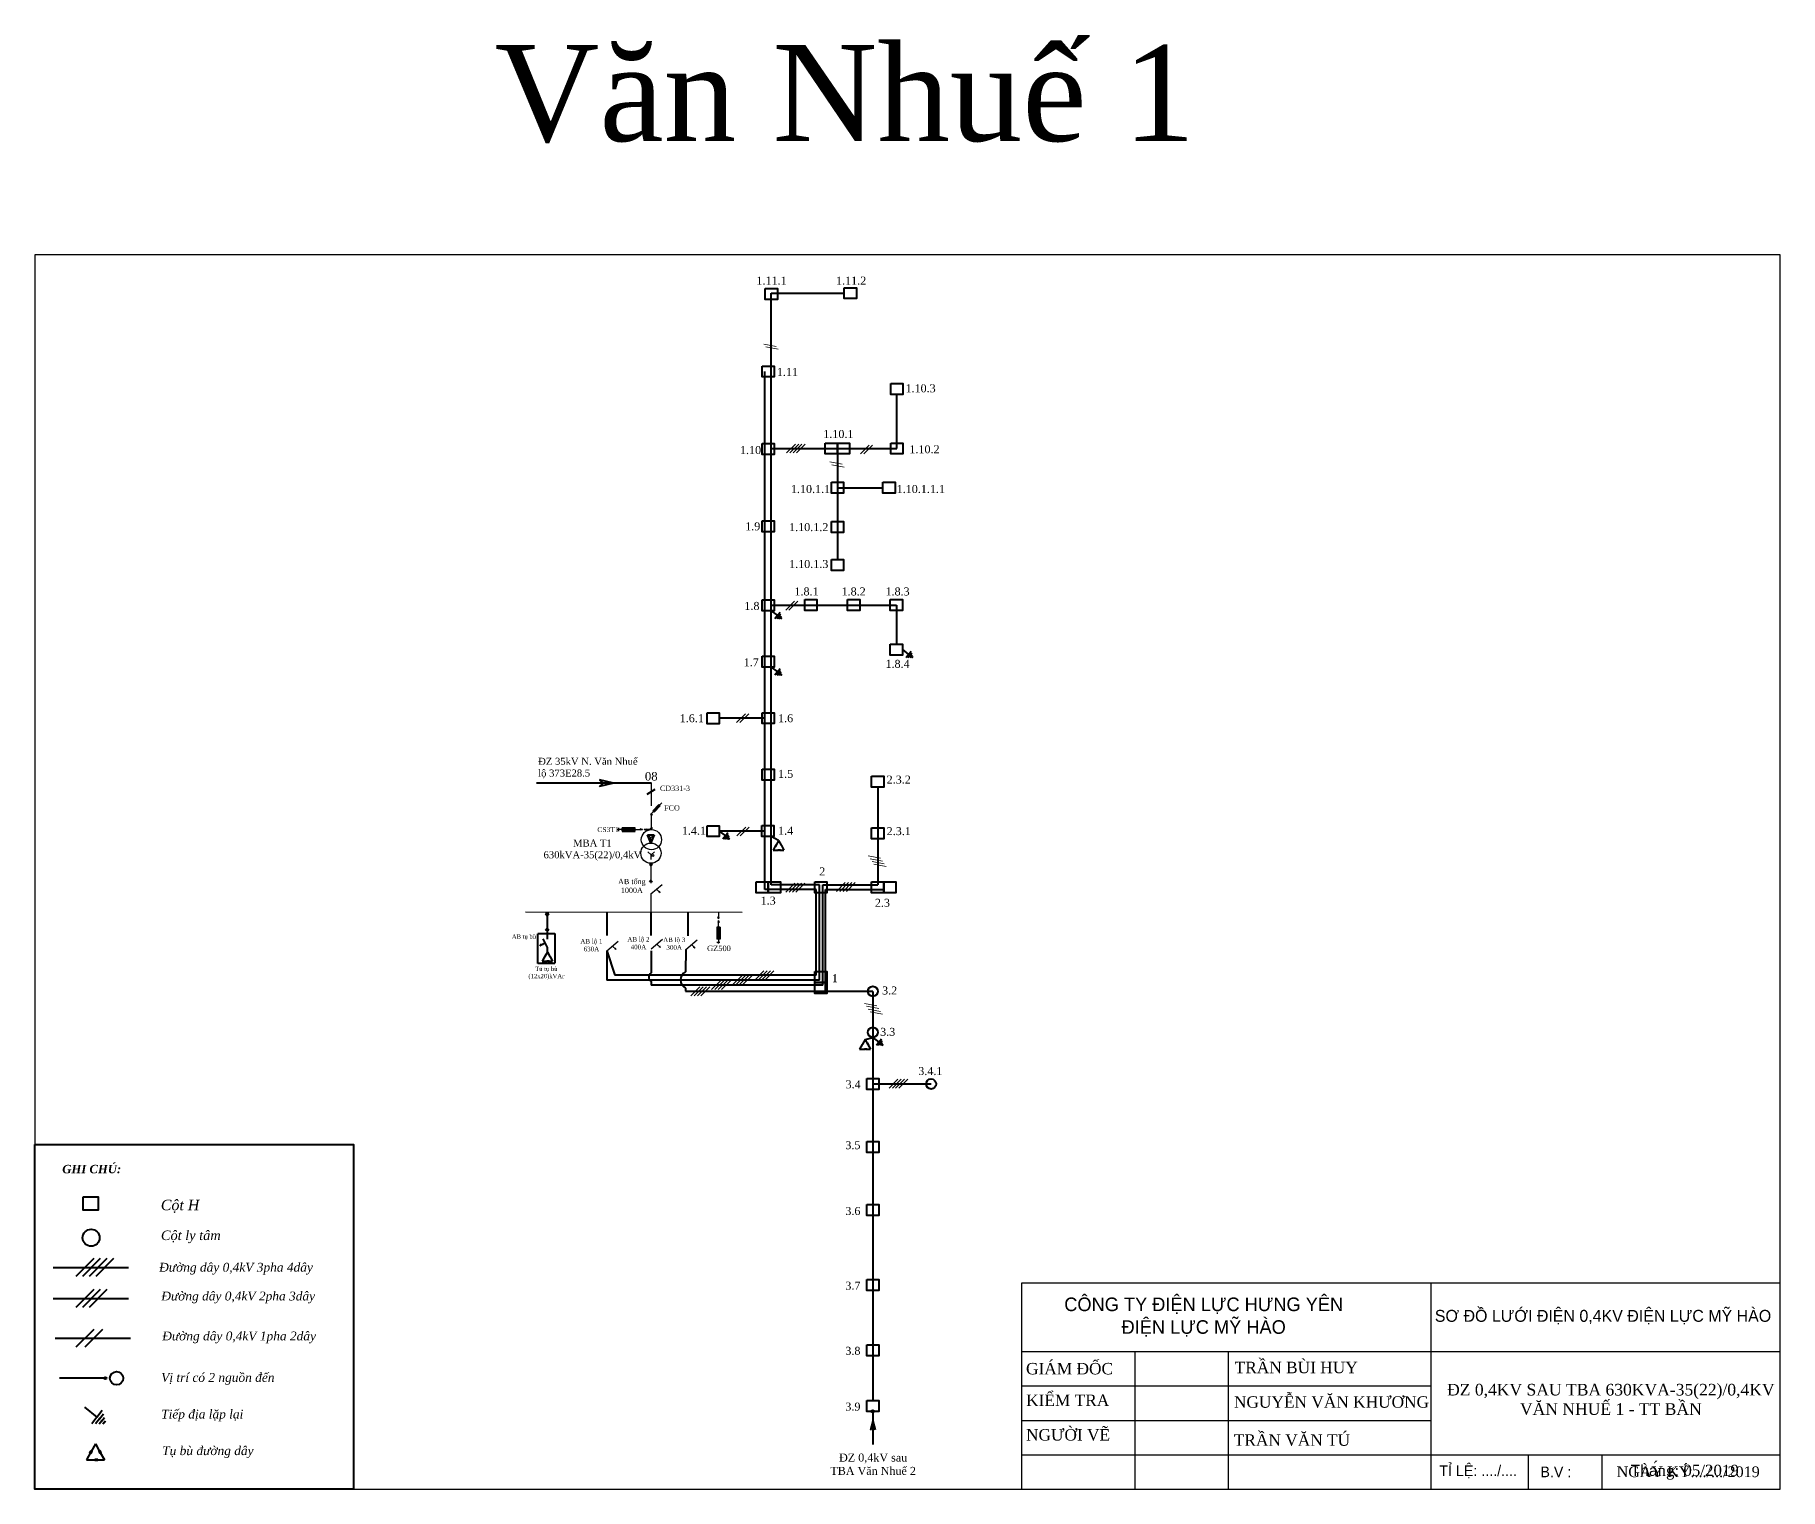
# Model space of a CAD drawing. Extents: x -2498 to 13808, y -1476 to 9052.
# Drawn here: x 4794 to 5340, y 3503 to 3957 of the extents above; entities that cross this region are included whole.
import ezdxf

# ---------------------------------------------------------------- set-up
doc = ezdxf.new("R2010")
doc.units = 0
doc.header["$LTSCALE"] = 0.08
doc.header["$MEASUREMENT"] = 0
doc.linetypes.add('DASHED2', pattern=[0.375, 0.25, -0.125])
doc.layers.get('0').update_dxf_attribs({"linetype": 'CONTINUOUS', "lineweight": 40})
doc.layers.add('Duong manh', color=8, linetype='CONTINUOUS')
doc.layers.add('khung', color=3, linetype='CONTINUOUS', lineweight=18)
doc.layers.add('NET DAM', color=6, linetype='CONTINUOUS', lineweight=25)
doc.styles.add('anh chinh', font='VNARIAL.TTF', dxfattribs={"height": 2.5})
doc.styles.add('anh thong', font='times.ttf', dxfattribs={"height": 0.5})
doc.styles.get("Standard").update_dxf_attribs({"font": 'VHTEKN.TTF', "height": 2.5})

# ---------------------------------------------------------------- blocks, each defined once
blk = doc.blocks.new('khung')
at = {"layer": 'khung', "color": 5, "lineweight": -3, "ltscale": 4}
for p, q in [((630143, 2296298.9), (632881, 2296298.9)), ((630143, 2295554.2), (630143, 2296298.9)), ((631620.1, 2296298.9), (631620.1, 2295554.2)), ((630143, 2296050.6), (631457.3, 2296050.6)), ((630143, 2296050.6), (632881, 2296050.6)), ((630552, 2296050.6), (630552, 2295554.2)), ((630888.9, 2296050.6), (630888.9, 2295554.2)), ((630143, 2295926.5), (631620.1, 2295926.5)), ((630143, 2295802.4), (631620.1, 2295802.4)), ((630143, 2295678.3), (631512, 2295678.3)), ((630143, 2295678.3), (632881, 2295678.3)), ((631972.7, 2295554.2), (631972.7, 2295678.3)), ((632238.4, 2295554.2), (632238.4, 2295678.3))]:
    blk.add_line(p, q, dxfattribs=at)
blk.add_lwpolyline([(632881, 2300009), (626580.6, 2300009), (626580.6, 2295554.2), (632881, 2295554.2), (632881, 2300009)], dxfattribs=at)
at = {"layer": 'Duong manh', "color": 0, "lineweight": -3, "ltscale": 4}
for s, insert, char_height, width, attachment_point in [('{\\f.VnAvantH|b0|i0|c0|p34;C¤NG TY §IÖN LùC H¦NG Y£N\\P®iÖn lùc mü hµo}', (630800.1, 2296174.8), 49.141, 1314.329, 5), ('{\\f.VnAvantH|b0|i0|c0|p34;s¬ ®å l\xadíi ®iÖn 0,4kv ®iÖn lùc mü hµo}', (632241.6, 2296174.8), 43.049, 1423.665, 5), ('{\\fTimes New Roman|b0|i0|c0|p18; GIÁM ĐỐC}', (630143, 2295988.6), 41.37, 409.064, 4), ('{\\fTimes New Roman|b0|i0|c0|p18; TRẦN BÙI HUY}', (630896.3, 2295992.9), 41.37, 536.856, 4), ('{\\f.VnAvantH|b0|i0|c0|p34; \\fTimes New Roman|b0|i0|c0|p18; KIỂM TRA}', (630128, 2295874.7), 41.37, 409.064, 4), ('{\\fTimes New Roman|b0|i0|c0|p18; NGUYỄN VĂN KHƯƠNG}', (630893.6, 2295868.1), 41.37, 717.247, 4), ('{\\fTimes New Roman|b0|i0|c0|p18; NGƯỜI VẼ}', (630143, 2295749.5), 41.37, 409.064, 4), ('{\\f.VnAvantH|b0|i0|c0|p34; \\fTimes New Roman|b0|i0|c0|p18;TRẦN VĂN TÚ}', (630893.4, 2295730.7), 41.37, 536.856, 4), ('{\\f.VnAvantH|b0|i0|c0|p34; tØ lÖ: ..../....}', (631636.6, 2295616.3), 38.475, 301.491, 4), ('{\\f.VnAvantH|b0|i0|c0|p34;b.v :}', (632071.5, 2295616.3), 38.475, 424.338, 5), ('{\\fTimes New Roman|b0|i0|c0|p18;NGÀY KÝ..../.../2019}', (632549.2, 2295616.3), 38.475, 820.671, 5)]:
    blk.add_mtext(s, dxfattribs=dict(at, insert=insert, char_height=char_height, width=width, attachment_point=attachment_point))

msp = doc.modelspace()

# ---------------------------------------------------------------- hatches: boundary and pattern name
at = {"linetype": 'Continuous', "ltscale": 8}
h = msp.add_hatch(color=256, dxfattribs=at)
h.paths.add_polyline_path([(4952.33, 3672.37), (4953.03, 3672.42), (4952.91, 3672.66)])
h.paths.add_polyline_path([(4952.33, 3672.37), (4952.91, 3672.66), (4952.79, 3672.9)])
msp.add_hatch(color=256, dxfattribs=at).paths.add_polyline_path([(4816.85, 3537.23, 1), (4816.16, 3537.23, 1)])
at = {"linetype": 'Continuous', "lineweight": 40, "ltscale": 8}
msp.add_hatch(color=0, dxfattribs=at).paths.add_polyline_path([(5056.68, 3526.85, 1), (5055.97, 3526.85, 1)])

# ---------------------------------------------------------------- linework, layer by layer
at = {"color": 0, "linetype": 'Continuous', "lineweight": 40, "ltscale": 8}
for p, q in [((5024.61, 3691.41), (5024.61, 3876.26)), ((5024.61, 3876.26), (5047.42, 3876.26)), ((5022.64, 3689.95), (5022.64, 3851.79)), ((5063.83, 3827.71), (5063.83, 3844.62)), ((5024.61, 3827.71), (5063.83, 3827.71)), ((5045.3, 3827.71), (5045.3, 3793.02)), ((5045.3, 3815.47), (5059.52, 3815.47)), ((5024.61, 3778.8), (5063.7, 3778.8)), ((5063.7, 3778.8), (5063.7, 3766.59)), ((5022.64, 3743.43), (5008.33, 3743.43)), ((4987.15, 3723.13), (4951.29, 3723.13)), ((4975.29, 3723.13), (4970.98, 3724.14)), ((4970.98, 3724.14), (4972.1, 3723.13)), ((4975.29, 3723.13), (4970.98, 3722.13)), ((4970.98, 3722.13), (4972.1, 3723.13)), ((4988.27, 3721.2), (4985.76, 3719.59)), ((5057.88, 3721.94), (5057.88, 3691.41)), ((4986.88, 3713.48), (4987.15, 3713.12)), ((4986.88, 3713.48), (4987.43, 3713.48)), ((4986.88, 3708.87), (4987.15, 3709.23)), ((4986.88, 3708.87), (4987.43, 3708.87)), ((4987.43, 3713.48), (4987.15, 3713.12)), ((4987.43, 3708.87), (4987.15, 3709.23)), ((4978.06, 3708.11), (4982.06, 3708.11)), ((4985.94, 3706.95), (4988.06, 3706.95)), ((4986.96, 3704.55), (4985.94, 3706.95)), ((4988.06, 3706.95), (4986.96, 3704.55)), ((5022.64, 3708.15), (5008.33, 3708.15)), ((5026.88, 3705.21), (5024.61, 3706.49)), ((5038.64, 3689.95), (5022.64, 3689.95)), ((5039.64, 3691.41), (5024.61, 3691.41)), ((5038.64, 3663.12), (5038.64, 3689.95)), ((5039.64, 3661.57), (5039.64, 3691.41)), ((5040.75, 3660.02), (5040.75, 3691.41)), ((5040.75, 3691.41), (5057.88, 3691.41)), ((5041.59, 3658.1), (5041.59, 3689.95)), ((5041.59, 3689.95), (5059.78, 3689.95)), ((4973.25, 3682.94), (4973.25, 3675.58)), ((4987, 3682.92), (4987, 3675.5)), ((4998.5, 3682.89), (4998.5, 3675.49)), ((5008.61, 3674.36), (5008.61, 3678.11)), ((4973.25, 3670.79), (4973.27, 3661.57)), ((4973.25, 3670.79), (4975.77, 3663.12)), ((4987.05, 3670.79), (4987.05, 3663.85)), ((4997.86, 3671.21), (4997.84, 3664.21)), ((5039.64, 3661.57), (4973.27, 3661.57)), ((5038.64, 3663.12), (4975.77, 3663.12)), ((4987.05, 3661.21), (4987.05, 3660.02)), ((5040.75, 3660.02), (4987.05, 3660.02)), ((4997.84, 3659.13), (4997.84, 3658.11)), ((5056.33, 3658.1), (4997.84, 3658.1)), ((5056.33, 3658.1), (5056.33, 3530.26)), ((5053.92, 3643.04), (5056.33, 3643.71)), ((5056.33, 3629.15), (5074.55, 3629.15)), ((5056.33, 3523.75), (5055.59, 3521.07)), ((5056.33, 3526.85), (5056.33, 3516.55)), ((5056.33, 3523.75), (5057.07, 3521.07)), ((5055.59, 3521.07), (5056.33, 3521.78)), ((5057.07, 3521.07), (5056.33, 3521.78))]:
    msp.add_line(p, q, dxfattribs=at)
at = {"linetype": 'Continuous', "lineweight": 15, "ltscale": 8}
for p, q in [((5026.17, 3859.63), (5022.33, 3860.36)), ((5026.76, 3858.77), (5022.91, 3859.5)), ((5032.14, 3829.1), (5029.37, 3826.33)), ((5033.18, 3829.1), (5030.41, 3826.33)), ((5034.21, 3829.1), (5031.45, 3826.33)), ((5035.25, 3829.1), (5032.48, 3826.33)), ((5055.23, 3828.81), (5052.46, 3826.05)), ((5056.27, 3828.81), (5053.5, 3826.05)), ((5046.76, 3822.78), (5042.92, 3823.51)), ((5047.35, 3821.92), (5043.5, 3822.65)), ((5031.87, 3780.01), (5029.11, 3777.24)), ((5032.91, 3780.01), (5030.14, 3777.24)), ((5016.56, 3744.84), (5013.79, 3742.07)), ((5017.6, 3744.84), (5014.83, 3742.07)), ((5016.64, 3709.4), (5013.87, 3706.64)), ((5017.68, 3709.4), (5014.91, 3706.64)), ((5058.77, 3699.66), (5054.93, 3700.39)), ((5059.36, 3698.8), (5055.51, 3699.53)), ((5059.94, 3697.94), (5056.1, 3698.67)), ((5060.52, 3697.08), (5056.68, 3697.81)), ((5031.96, 3691.88), (5029.19, 3689.11)), ((5033, 3691.88), (5030.23, 3689.11)), ((5034.03, 3691.88), (5031.27, 3689.11)), ((5035.07, 3691.88), (5032.3, 3689.11)), ((5047.72, 3692.09), (5044.95, 3689.32)), ((5048.76, 3692.09), (5045.99, 3689.32)), ((5049.8, 3692.09), (5047.03, 3689.32)), ((5050.83, 3692.09), (5048.07, 3689.32)), ((5002.28, 3659.49), (4999.51, 3656.72)), ((5003.32, 3659.49), (5000.55, 3656.72)), ((5004.36, 3659.49), (5001.59, 3656.72)), ((5005.39, 3659.49), (5002.63, 3656.72)), ((5008.72, 3661.41), (5005.95, 3658.64)), ((5009.76, 3661.41), (5006.99, 3658.64)), ((5010.79, 3661.41), (5008.03, 3658.64)), ((5011.83, 3661.41), (5009.07, 3658.64)), ((5015.4, 3662.96), (5012.63, 3660.19)), ((5016.44, 3662.96), (5013.67, 3660.19)), ((5017.48, 3662.96), (5014.71, 3660.19)), ((5018.51, 3662.96), (5015.75, 3660.19)), ((5022.32, 3664.51), (5019.55, 3661.74)), ((5023.35, 3664.51), (5020.59, 3661.74)), ((5024.39, 3664.51), (5021.62, 3661.74)), ((5025.43, 3664.51), (5022.66, 3661.74)), ((5057.6, 3653.56), (5053.76, 3654.28)), ((5058.19, 3652.7), (5054.34, 3653.43)), ((5058.77, 3651.84), (5054.93, 3652.57)), ((5059.36, 3650.98), (5055.51, 3651.71)), ((5064.18, 3630.62), (5061.41, 3627.85)), ((5065.21, 3630.62), (5062.45, 3627.85)), ((5066.25, 3630.62), (5063.48, 3627.85)), ((5067.29, 3630.62), (5064.52, 3627.85))]:
    msp.add_line(p, q, dxfattribs=at)
at = {"linetype": 'Continuous', "ltscale": 8}
for p, q in [((5024.61, 3777.02), (5026.54, 3775.52)), ((5026.54, 3775.52), (5025.74, 3774.48)), ((5026.91, 3775.24), (5026.31, 3774.46)), ((5026.54, 3775.52), (5027.35, 3776.56)), ((5027.28, 3774.95), (5026.88, 3774.43)), ((5026.91, 3775.24), (5027.51, 3776.02)), ((5027.28, 3774.95), (5027.68, 3775.47)), ((5027.65, 3774.67), (5027.45, 3774.41)), ((5027.65, 3774.67), (5027.85, 3774.93)), ((5065.6, 3764.89), (5067.54, 3763.39)), ((5067.54, 3763.39), (5066.74, 3762.35)), ((5067.91, 3763.1), (5067.3, 3762.32)), ((5067.54, 3763.39), (5068.34, 3764.43)), ((5067.91, 3763.1), (5068.51, 3763.88)), ((5068.28, 3762.82), (5068.68, 3763.33)), ((5024.61, 3759.39), (5026.54, 3757.89)), ((5026.54, 3757.89), (5025.74, 3756.85)), ((5026.91, 3757.6), (5026.31, 3756.83)), ((5026.54, 3757.89), (5027.35, 3758.93)), ((5026.91, 3757.6), (5027.51, 3758.38)), ((5027.28, 3757.32), (5027.68, 3757.83)), ((5068.28, 3762.82), (5067.88, 3762.3)), ((5068.64, 3762.53), (5068.44, 3762.27)), ((5068.64, 3762.53), (5068.84, 3762.79)), ((5027.28, 3757.32), (5026.88, 3756.8)), ((5027.65, 3757.03), (5027.45, 3756.77)), ((5027.65, 3757.03), (5027.85, 3757.29)), ((5008.33, 3708.15), (5010.27, 3706.66)), ((5010.27, 3706.66), (5009.47, 3705.62)), ((5010.64, 3706.37), (5010.03, 3705.59)), ((5010.27, 3706.66), (5011.07, 3707.69)), ((5011.01, 3706.09), (5010.61, 3705.57)), ((5010.64, 3706.37), (5011.24, 3707.15)), ((5011.01, 3706.09), (5011.41, 3706.6)), ((5011.37, 3705.8), (5011.17, 3705.54)), ((5011.37, 3705.8), (5011.57, 3706.06)), ((5025.98, 3703.62), (5025.2, 3702.23)), ((5025.74, 3703.75), (5026.21, 3703.5)), ((5025.84, 3703.94), (5026.32, 3703.69)), ((5026.88, 3705.21), (5026.09, 3703.81)), ((5026.88, 3705.21), (5027.68, 3703.81)), ((5027.92, 3703.94), (5027.45, 3703.69)), ((5028.03, 3703.75), (5027.56, 3703.5)), ((5027.78, 3703.62), (5028.57, 3702.23)), ((5025.2, 3702.23), (5026.85, 3702.23)), ((5026.85, 3702.23), (5026.88, 3702.23)), ((5026.88, 3702.5), (5026.88, 3701.96)), ((5027.13, 3702.5), (5027.13, 3701.96)), ((5027.13, 3702.23), (5028.57, 3702.23)), ((4954.57, 3682.96), (4954.57, 3674.42)), ((4953.96, 3673.18), (4952.33, 3672.37)), ((4952.33, 3672.37), (4952.79, 3672.9)), ((4952.79, 3672.9), (4953.03, 3672.42)), ((4954.63, 3671.84), (4953.29, 3674.52)), ((4954.63, 3670.32), (4954.63, 3671.84)), ((4953.79, 3668.85), (4953.06, 3667.55)), ((4953.06, 3667.55), (4954.6, 3667.55)), ((4953.56, 3668.96), (4954.01, 3668.74)), ((4953.66, 3669.14), (4954.1, 3668.91)), ((4954.63, 3670.32), (4953.89, 3669.02)), ((4954.6, 3667.55), (4954.63, 3667.55)), ((4954.63, 3670.32), (4955.37, 3669.02)), ((4954.63, 3667.8), (4954.63, 3667.3)), ((4954.87, 3667.8), (4954.87, 3667.3)), ((4954.87, 3667.55), (4956.2, 3667.55)), ((4955.6, 3669.14), (4955.16, 3668.91)), ((4955.7, 3668.96), (4955.26, 3668.74)), ((4955.47, 3668.85), (4956.2, 3667.55)), ((5056.33, 3643.71), (5058.26, 3642.22)), ((5058.26, 3642.22), (5059.07, 3643.25)), ((5053.02, 3641.45), (5052.23, 3640.06)), ((5052.23, 3640.06), (5053.88, 3640.06)), ((5052.77, 3641.57), (5053.24, 3641.33)), ((5052.88, 3641.76), (5053.35, 3641.52)), ((5053.92, 3643.03), (5053.12, 3641.64)), ((5053.88, 3640.06), (5053.91, 3640.06)), ((5053.91, 3640.33), (5053.91, 3639.79)), ((5053.92, 3643.03), (5054.71, 3641.64)), ((5054.17, 3640.33), (5054.17, 3639.79)), ((5054.17, 3640.06), (5055.6, 3640.06)), ((5054.96, 3641.76), (5054.48, 3641.52)), ((5055.06, 3641.57), (5054.59, 3641.33)), ((5054.82, 3641.45), (5055.6, 3640.06)), ((5058.26, 3642.22), (5057.46, 3641.18)), ((5058.63, 3641.93), (5058.03, 3641.15)), ((5059, 3641.65), (5058.6, 3641.13)), ((5058.63, 3641.93), (5059.24, 3642.71)), ((5059, 3641.65), (5059.4, 3642.16)), ((5059.37, 3641.36), (5059.17, 3641.1)), ((5059.37, 3641.36), (5059.57, 3641.62)), ((4812.86, 3574.58), (4807.32, 3569.04)), ((4814.93, 3574.58), (4809.4, 3569.04)), ((4817.01, 3574.58), (4811.47, 3569.04)), ((4819.08, 3574.58), (4813.55, 3569.04)), ((4800.18, 3571.86), (4823.7, 3571.86)), ((4800.18, 3562.17), (4823.7, 3562.17)), ((4812.86, 3564.89), (4807.32, 3559.35)), ((4814.93, 3564.89), (4809.4, 3559.35)), ((4817.01, 3564.89), (4811.47, 3559.35)), ((4812.86, 3552.43), (4807.32, 3546.9)), ((4815.62, 3552.43), (4810.09, 3546.9)), ((4800.87, 3549.72), (4824.39, 3549.72)), ((4816.5, 3537.23), (4802.18, 3537.23)), ((4809.95, 3528.14), (4813.9, 3525.08)), ((4813.9, 3525.08), (4812.26, 3522.96)), ((4814.65, 3524.5), (4813.42, 3522.91)), ((4813.9, 3525.08), (4815.54, 3527.2)), ((4815.4, 3523.92), (4814.59, 3522.86)), ((4814.65, 3524.5), (4815.88, 3526.09)), ((4815.4, 3523.92), (4816.22, 3524.97)), ((4816.15, 3523.34), (4815.74, 3522.81)), ((4816.15, 3523.34), (4816.56, 3523.87)), ((4811.9, 3514.04), (4810.59, 3511.72)), ((4811.49, 3514.25), (4812.28, 3513.84)), ((4811.66, 3514.56), (4812.45, 3514.15)), ((4813.4, 3516.68), (4812.08, 3514.35)), ((4813.4, 3516.68), (4814.72, 3514.35)), ((4815.13, 3514.56), (4814.34, 3514.15)), ((4815.31, 3514.25), (4814.52, 3513.84)), ((4814.9, 3514.04), (4816.21, 3511.72)), ((4810.59, 3511.72), (4813.34, 3511.72)), ((4813.34, 3511.72), (4813.39, 3511.72)), ((4813.39, 3512.17), (4813.39, 3511.27)), ((4813.81, 3512.17), (4813.81, 3511.27)), ((4813.81, 3511.72), (4816.21, 3511.72))]:
    msp.add_line(p, q, dxfattribs=at)
at = {"color": 0, "lineweight": 30}
for p, q in [((4987.15, 3716.1), (4987.15, 3723.13)), ((4987.15, 3713.62), (4990.38, 3716.95)), ((4987.15, 3708.66), (4987.15, 3713.62)), ((4986.96, 3706.07), (4985.94, 3706.95)), ((4986.96, 3706.07), (4988.06, 3706.95)), ((4988.06, 3706.95), (4986.96, 3706.07)), ((4986.96, 3704.55), (4986.96, 3706.07)), ((4987.06, 3700.78), (4986.03, 3701.67)), ((4987.46, 3697.74), (4986.59, 3697.74)), ((4986.59, 3697.74), (4987, 3697.2)), ((4987, 3698.1), (4987, 3691.92)), ((4987, 3697.2), (4987.46, 3697.74)), ((4987.06, 3700.78), (4988.16, 3701.67)), ((4988.16, 3701.67), (4987.06, 3700.78)), ((4987.06, 3699.27), (4987.06, 3700.78)), ((4986.59, 3692.31), (4987, 3692.85)), ((4987.46, 3692.31), (4986.59, 3692.31)), ((4987, 3692.85), (4987.46, 3692.31)), ((4987, 3688.56), (4990.54, 3691.51)), ((4987, 3688.56), (4987, 3682.92)), ((4947.78, 3682.98), (5015.49, 3682.86)), ((4973.25, 3670.79), (4976.79, 3673.74)), ((4987.08, 3671.42), (4990.62, 3674.37)), ((4997.86, 3671.21), (5001.4, 3674.17))]:
    msp.add_line(p, q, dxfattribs=at)
at = {"lineweight": 30}
for p, q in [((4976.72, 3708.54), (4976.72, 3708.77)), ((4976.85, 3708.39), (4976.85, 3708.92)), ((4976.97, 3708.17), (4976.97, 3709.15)), ((4978.06, 3708.66), (4976.98, 3708.66)), ((4982.06, 3709.2), (4978.06, 3709.2)), ((4978.06, 3708.11), (4978.06, 3709.2)), ((4982.06, 3708.66), (4978.06, 3708.66)), ((4978.43, 3708.11), (4978.43, 3709.2)), ((4978.79, 3708.11), (4978.79, 3709.2)), ((4979.15, 3708.11), (4979.15, 3709.2)), ((4979.52, 3708.11), (4979.52, 3709.2)), ((4979.88, 3708.11), (4979.88, 3709.2)), ((4980.24, 3708.11), (4980.24, 3709.2)), ((4980.61, 3708.11), (4980.61, 3709.2)), ((4980.97, 3708.11), (4980.97, 3709.2)), ((4982.06, 3708.11), (4981.34, 3709.2)), ((4981.34, 3708.11), (4982.06, 3709.2)), ((4981.34, 3708.11), (4981.34, 3709.2)), ((4982.06, 3708.11), (4982.06, 3709.2)), ((4982.06, 3708.66), (4984.35, 3708.66)), ((4984.35, 3708.66), (4983.65, 3708.89)), ((4984.35, 3708.66), (4983.65, 3708.42)), ((4984.87, 3708.66), (4985.57, 3708.89)), ((4987.15, 3708.66), (4984.87, 3708.66)), ((4984.87, 3708.66), (4985.57, 3708.42)), ((4988.77, 3690.03), (4989.93, 3688.93)), ((4989.93, 3688.93), (4989.46, 3689.15)), ((4989.93, 3688.93), (4989.69, 3689.39)), ((5008.1, 3680.73), (5007.88, 3681.39)), ((5008.1, 3682.87), (5008.1, 3680.73)), ((5008.1, 3680.73), (5008.32, 3681.39)), ((5007.59, 3678.11), (5007.59, 3674.36)), ((5008.61, 3678.11), (5007.59, 3677.42)), ((5008.61, 3677.42), (5007.59, 3678.11)), ((5008.61, 3678.11), (5007.59, 3678.11)), ((5008.61, 3677.42), (5007.59, 3677.42)), ((5008.61, 3677.08), (5007.59, 3677.08)), ((5008.61, 3676.74), (5007.59, 3676.74)), ((5008.61, 3676.4), (5007.59, 3676.4)), ((5008.61, 3676.06), (5007.59, 3676.06)), ((5008.1, 3680.25), (5007.88, 3679.59)), ((5008.1, 3678.11), (5008.1, 3680.25)), ((5008.1, 3680.25), (5008.32, 3679.59)), ((5008.1, 3678.11), (5008.1, 3674.36)), ((4975.02, 3672.26), (4976.18, 3671.16)), ((4976.18, 3671.16), (4975.71, 3671.38)), ((4976.18, 3671.16), (4975.94, 3671.62)), ((4988.85, 3672.89), (4990.01, 3671.79)), ((4990.01, 3671.79), (4989.53, 3672.01)), ((4990.01, 3671.79), (4989.76, 3672.25)), ((4999.63, 3672.69), (5000.79, 3671.59)), ((5000.79, 3671.59), (5000.32, 3671.81)), ((5000.79, 3671.59), (5000.55, 3672.05)), ((5008.61, 3675.72), (5007.59, 3675.72)), ((5008.61, 3675.38), (5007.59, 3675.38)), ((5008.61, 3675.04), (5007.59, 3675.04)), ((5008.61, 3674.7), (5007.59, 3674.7)), ((5008.61, 3674.36), (5007.59, 3674.36)), ((5008.56, 3673.34), (5007.64, 3673.34)), ((5008.35, 3673.22), (5007.85, 3673.22)), ((5008.21, 3673.1), (5008, 3673.1)), ((5008.1, 3674.36), (5008.1, 3673.35))]:
    msp.add_line(p, q, dxfattribs=at)
at = {"color": 0}
for p, q in [((4955.08, 3682.37), (4954.06, 3682.37)), ((4954.06, 3682.37), (4954.57, 3681.74)), ((4954.57, 3681.74), (4955.08, 3682.37)), ((4954.06, 3677.17), (4954.57, 3677.8)), ((4955.08, 3677.17), (4954.06, 3677.17)), ((4954.57, 3677.8), (4955.08, 3677.17))]:
    msp.add_line(p, q, dxfattribs=at)
at = {"color": 0, "linetype": 'Continuous', "lineweight": 40, "ltscale": 8}
for points in [[(5022.71, 3877.71), (5026.51, 3877.71), (5026.51, 3874.3), (5022.71, 3874.3)], [(5047.42, 3877.97), (5051.22, 3877.97), (5051.22, 3874.56), (5047.42, 3874.56)], [(5021.72, 3853.49), (5025.51, 3853.49), (5025.51, 3850.08), (5021.72, 3850.08)], [(5061.93, 3848.03), (5065.73, 3848.03), (5065.73, 3844.62), (5061.93, 3844.62)], [(5021.72, 3829.28), (5025.51, 3829.28), (5025.51, 3825.87), (5021.72, 3825.87)], [(5041.5, 3829.42), (5045.3, 3829.42), (5045.3, 3826.01), (5041.5, 3826.01)], [(5045.3, 3829.42), (5049.1, 3829.42), (5049.1, 3826.01), (5045.3, 3826.01)], [(5061.93, 3829.42), (5065.73, 3829.42), (5065.73, 3826.01), (5061.93, 3826.01)], [(5043.4, 3817.18), (5047.2, 3817.18), (5047.2, 3813.76), (5043.4, 3813.76)], [(5059.52, 3817.18), (5063.32, 3817.18), (5063.32, 3813.76), (5059.52, 3813.76)], [(5021.72, 3805.07), (5025.51, 3805.07), (5025.51, 3801.66), (5021.72, 3801.66)], [(5043.4, 3804.88), (5047.2, 3804.88), (5047.2, 3801.47), (5043.4, 3801.47)], [(5043.4, 3793.02), (5047.2, 3793.02), (5047.2, 3789.61), (5043.4, 3789.61)], [(5021.72, 3780.43), (5025.51, 3780.43), (5025.51, 3777.02), (5021.72, 3777.02)], [(5035.08, 3780.51), (5038.88, 3780.51), (5038.88, 3777.1), (5035.08, 3777.1)], [(5048.44, 3780.51), (5052.24, 3780.51), (5052.24, 3777.1), (5048.44, 3777.1)], [(5061.8, 3780.51), (5065.6, 3780.51), (5065.6, 3777.1), (5061.8, 3777.1)], [(5061.8, 3766.59), (5065.6, 3766.59), (5065.6, 3763.18), (5061.8, 3763.18)], [(5021.72, 3762.8), (5025.51, 3762.8), (5025.51, 3759.39), (5021.72, 3759.39)], [(5004.53, 3745.14), (5008.33, 3745.14), (5008.33, 3741.72), (5004.53, 3741.72)], [(5021.72, 3745.17), (5025.51, 3745.17), (5025.51, 3741.75), (5021.72, 3741.75)], [(5021.72, 3727.53), (5025.51, 3727.53), (5025.51, 3724.12), (5021.72, 3724.12)], [(5055.98, 3725.35), (5059.78, 3725.35), (5059.78, 3721.94), (5055.98, 3721.94)], [(5004.53, 3709.86), (5008.33, 3709.86), (5008.33, 3706.45), (5004.53, 3706.45)], [(5021.62, 3709.9), (5025.42, 3709.9), (5025.42, 3706.49), (5021.62, 3706.49)], [(5055.98, 3709.17), (5059.78, 3709.17), (5059.78, 3705.76), (5055.98, 3705.76)], [(5019.86, 3692.27), (5023.66, 3692.27), (5023.66, 3688.86), (5019.86, 3688.86)], [(5023.66, 3692.27), (5027.46, 3692.27), (5027.46, 3688.86), (5023.66, 3688.86)], [(5038.2, 3692.27), (5042, 3692.27), (5042, 3688.86), (5038.2, 3688.86)], [(5055.98, 3692.27), (5059.78, 3692.27), (5059.78, 3688.86), (5055.98, 3688.86)], [(5059.78, 3692.27), (5063.58, 3692.27), (5063.58, 3688.86), (5059.78, 3688.86)], [(5038.2, 3664.25), (5042, 3664.25), (5042, 3660.84), (5038.2, 3660.84)], [(5038.2, 3660.84), (5042, 3660.84), (5042, 3657.42), (5038.2, 3657.42)], [(5054.43, 3630.86), (5058.23, 3630.86), (5058.23, 3627.45), (5054.43, 3627.45)], [(5054.43, 3611.18), (5058.23, 3611.18), (5058.23, 3607.77), (5054.43, 3607.77)], [(4794.5, 3610.23), (4894.03, 3610.23), (4894.03, 3502.57), (4794.5, 3502.57)], [(5054.43, 3591.51), (5058.23, 3591.51), (5058.23, 3588.1), (5054.43, 3588.1)], [(5054.43, 3568.03), (5058.23, 3568.03), (5058.23, 3564.62), (5054.43, 3564.62)], [(5054.43, 3547.66), (5058.23, 3547.66), (5058.23, 3544.25), (5054.43, 3544.25)], [(5054.43, 3530.26), (5058.23, 3530.26), (5058.23, 3526.85), (5054.43, 3526.85)]]:
    msp.add_lwpolyline(points, close=True, dxfattribs=at)
at = {"color": 0, "lineweight": 30}
msp.add_lwpolyline([(4988.01, 3714.08), (4989.88, 3716.03), (4989.44, 3716.46), (4987.56, 3714.51)], close=True, dxfattribs=at)
at = {"linetype": 'DASHED2', "ltscale": 8}
msp.add_lwpolyline([(4951.63, 3676.19), (4957.02, 3676.19), (4957.02, 3666.8), (4951.63, 3666.8)], close=True, dxfattribs=at)
at = {"linetype": 'Continuous', "ltscale": 8}
msp.add_lwpolyline([(4809.61, 3593.86), (4814.3, 3593.86), (4814.3, 3589.72), (4809.61, 3589.72)], close=True, dxfattribs=at)
at = {"color": 0, "lineweight": 30}
for centre, radius in [((4987.15, 3705.49), 3.16), ((4987, 3701.26), 3.16), ((4987.64, 3700.52), 0.303)]:
    msp.add_circle(centre, radius, dxfattribs=at)
at = {"color": 0, "linetype": 'Continuous', "lineweight": 40, "ltscale": 8}
for centre, radius in [((5056.33, 3658.1), 1.58), ((5056.33, 3645.29), 1.58), ((5074.55, 3629.15), 1.58), ((5056.33, 3526.85), 0.356)]:
    msp.add_circle(centre, radius, dxfattribs=at)
at = {"linetype": 'Continuous', "ltscale": 8}
for centre, radius in [((4812.07, 3581.11), 2.65), ((4816.5, 3537.23), 0.342), ((4820.02, 3537.2), 2.07)]:
    msp.add_circle(centre, radius, dxfattribs=at)
at = {"color": 0, "linetype": 'Continuous', "lineweight": 40, "ltscale": 8}
for centre, radius, start, end in [((4987.87, 3662.53), 1.56, 121.9139, 238.0861), ((4999.12, 3661.67), 2.84, 116.7889, 243.2111)]:
    msp.add_arc(centre, radius, start, end, dxfattribs=at)
at = {"linetype": 'Continuous', "ltscale": 8}
for p in [(5026.91, 3775.24), (5027.28, 3774.95), (5027.65, 3774.67), (5067.91, 3763.1), (5026.91, 3757.6), (5068.28, 3762.82), (5068.64, 3762.53), (5027.28, 3757.32), (5027.65, 3757.03), (5010.64, 3706.37), (5011.01, 3706.09), (5011.37, 3705.8), (5058.63, 3641.93), (5059, 3641.65), (5059.37, 3641.36), (4814.65, 3524.5), (4815.4, 3523.92), (4816.15, 3523.34)]:
    msp.add_point(p, dxfattribs=at)

# ---------------------------------------------------------------- block references
at = {"layer": 'NET DAM', "color": 7, "xscale": 0.08656122765302827, "yscale": 0.08656122765302827, "zscale": 0.08656122765302827}
msp.add_blockref('khung', (-49443.09, -195203.42), dxfattribs=at)

# ---------------------------------------------------------------- texts
at = {"color": 0, "linetype": 'Continuous', "lineweight": 30, "ltscale": 10}
for s, insert, char_height, width, attachment_point in [('{\\fTimes New Roman|b0|i0|c0|p18;Văn Nhuế 1}', (4938.19, 3953.77), 30, 245.675, 1), ('\\pi32.17;{\\fTimes New Roman|b0|i0|c238|p18;Đ\\fTimes New Roman|b0|i0|c0|p18;Z 0,4KV SAU TBA 630KVA-35(22)/0,4KV \\PVĂN NHUẾ 1 - TT BẦN}', (5270.89, 3535.45), 3.63, 168.6358, 2)]:
    msp.add_mtext(s, dxfattribs=dict(at, insert=insert, char_height=char_height, width=width, attachment_point=attachment_point))
at = {"color": 0, "lineweight": 30, "style": 'anh thong'}
for s, insert, char_height, width, attachment_point in [('1.11.1', (5024.69, 3881.42), 2.5, 25.7331, 2), ('1.11.2', (5049.57, 3881.42), 2.5, 25.7331, 2), ('1.11', (5029.65, 3852.88), 2.5, 25.7331, 2), ('1.10.3', (5071.27, 3847.78), 2.5, 25.7331, 2), ('1.10', (5018.13, 3828.49), 2.5, 25.7331, 2), ('1.10.1', (5045.58, 3833.5), 2.5, 25.7331, 2), ('1.10.2', (5072.49, 3828.73), 2.5, 25.7331, 2), ('1.10.1.1', (5036.88, 3816.31), 2.5, 25.7331, 2), ('1.10.1.1.1', (5071.34, 3816.31), 2.5, 25.7331, 2), ('1.9', (5018.81, 3804.65), 2.5, 25.7331, 2), ('1.10.1.2', (5036.32, 3804.41), 2.5, 25.7331, 2), ('1.10.1.3', (5036.32, 3792.88), 2.5, 25.7331, 2), ('1.8', (5018.56, 3779.78), 2.5, 25.7331, 2), ('1.8.1', (5035.63, 3784.3), 2.5, 25.7331, 2), ('1.8.2', (5050.35, 3784.3), 2.5, 25.7331, 2), ('1.8.3', (5064.08, 3784.3), 2.5, 25.7331, 2), ('1.7', (5018.35, 3762.17), 2.5, 25.7331, 2), ('1.8.4', (5064.08, 3761.68), 2.5, 25.7331, 2), ('1.6.1', (4999.77, 3744.69), 2.5, 25.7331, 2), ('1.6', (5029.1, 3744.69), 2.5, 25.7331, 2), ('{\\fTimes New Roman|b0|i0|c238|p18;Đ\\fTimes New Roman|b0|i0|c186|p18;Z }35kV N.{\\fTimes New Roman|b0|i0|c186|p18; V\\fTimes New Roman|b0|i0|c238|p18;ă\\fTimes New Roman|b0|i0|c186|p18;n Nhuế}\\Plộ{\\fTimes New Roman|b0|i0|c186|p18; 37}3{\\fTimes New Roman|b0|i0|c186|p18;E28.5}', (4951.76, 3731.08), 2.2, 110.55, 1), ('08', (4985.11, 3726.62), 2.64, 6.283, 1), ('1.5', (5029.1, 3727.3), 2.5, 25.7331, 2), ('2.3.2', (5064.44, 3725.51), 2.5, 25.7331, 2), ('CD331-3', (4989.82, 3722.37), 1.65, 26.7989, 1), ('FCO', (4991.13, 3716.23), 1.65, 26.7989, 1), ('CS3T1', (4970.26, 3709.4), 1.54, 35.7135, 1), ('1.4.1', (5000.44, 3709.54), 2.5, 25.7331, 2), ('1.4', (5029.1, 3709.54), 2.5, 25.7331, 2), ('2.3.1', (5064.44, 3709.42), 2.5, 25.7331, 2), ('MBA T1\\P630kVA-35(22)/0,4kV', (4968.72, 3705.54), 2.2, 81.3727, 2), ('{\\fTimes New Roman|b0|i0|c186|p18;A}B tổng\\P10{\\fTimes New Roman|b0|i0|c186|p18;00A}', (4981.04, 3693.24), 1.65, 37.7344, 2), ('2', (5040.54, 3696.82), 2.5, 25.7331, 2), ('1.3', (5023.64, 3687.7), 2.5, 25.7331, 2), ('2.3', (5059.35, 3687.02), 2.5, 25.7331, 2), ('{\\fTimes New Roman|b0|i0|c186|p18;A}B lộ 1\\P63{\\fTimes New Roman|b0|i0|c186|p18;0A}', (4968.41, 3674.43), 1.43, 37.7344, 2), ('{\\fTimes New Roman|b0|i0|c186|p18;A}B lộ 2\\P4{\\fTimes New Roman|b0|i0|c186|p18;00A}', (4983.11, 3675.05), 1.43, 37.7344, 2), ('{\\fTimes New Roman|b0|i0|c186|p18;A}B lộ 3\\P3{\\fTimes New Roman|b0|i0|c186|p18;00A}', (4994.28, 3674.92), 1.43, 37.7344, 2), ('GZ500', (5004.55, 3672.39), 1.716, 55.7131, 1), ('1', (5044.47, 3663.46), 2.5, 25.7331, 2), ('3.2', (5061.59, 3659.62), 2.5, 25.7331, 2), ('3.3', (5060.98, 3646.69), 2.5, 25.7331, 2), ('3.4.1', (5074.32, 3634.45), 2.5, 25.7331, 2), ('3.4', (5050.19, 3630.29), 2.5, 25.7331, 2), ('3.5', (5050.12, 3611.28), 2.5, 6.8933, 2), ('{\\fTimes New Roman|b0|i1|c0|p18;Cột H}', (4833.85, 3592.99), 3.2947, 57.2533, 1), ('3.6', (5050.12, 3590.72), 2.5, 6.8933, 2), ('{\\fTimes New Roman|b0|i1|c0|p18;Cột ly tâm}', (4833.88, 3583.35), 2.9665, 57.2533, 1), ('3.7', (5050.12, 3567.39), 2.5, 6.8933, 2), ('3.8', (5050.12, 3547.03), 2.5, 6.8933, 2), ('3.9', (5050.12, 3529.59), 2.5, 6.8933, 2), ('ĐZ 0,4kV sau TBA Văn Nhuế 2', (5056.45, 3513.68), 2.5, 28.8673, 2)]:
    msp.add_mtext(s, dxfattribs=dict(at, insert=insert, char_height=char_height, width=width, attachment_point=attachment_point))
at = {"linetype": 'Continuous', "ltscale": 8, "attachment_point": 2, "style": 'anh thong'}
for s, insert, char_height, width in [('AB tụ bù', (4947.32, 3675.89), 1.348, 43.8149), ('Tủ tụ bù\\P(12x20)kVAr', (4954.32, 3665.79), 1.3478, 26.6645)]:
    msp.add_mtext(s, dxfattribs=dict(at, insert=insert, char_height=char_height, width=width))
at = {"attachment_point": 1, "style": 'anh thong'}
for s, insert, char_height, width in [('{\\fTimes New Roman|b1|i1|c0|p18;GHI CHÚ:}', (4803.04, 3603.88), 2.6292, 37.8883), ('{\\fTimes New Roman|b0|i1|c238|p18;Đ\\fTimes New Roman|b0|i1|c0|p18;ường dây 0,4kV 3pha 4dây}', (4833.32, 3573.27), 2.7676, 70.6637), ('{\\fTimes New Roman|b0|i1|c238|p18;Đư\\fTimes New Roman|b0|i1|c0|p18;ờng dây 0,4kV 2pha 3dây}', (4833.99, 3564.28), 2.7676, 70.6637), ('{\\fTimes New Roman|b0|i1|c238|p18;Đư\\fTimes New Roman|b0|i1|c0|p18;ờng dây 0,4kV 1pha 2dây}', (4834.28, 3551.8), 2.7676, 70.6637), ('{\\fTimes New Roman|b0|i1|c0|p18;Vị trí có 2 nguồn đến}', (4833.96, 3538.84), 2.7676, 70.6637), ('{\\fTimes New Roman|b0|i1|c0|p18;Tiếp địa lặp lại}', (4833.96, 3527.39), 2.7676, 70.6637), ('{\\fTimes New Roman|b0|i1|c0|p18;Tụ bù đường dây}', (4834.28, 3515.96), 2.7676, 70.6637)]:
    msp.add_mtext(s, dxfattribs=dict(at, insert=insert, char_height=char_height, width=width))
at = {"color": 0, "linetype": 'Continuous', "lineweight": 40, "ltscale": 8, "insert": (5293.15, 3510.17), "char_height": 3.5, "width": 46.3277, "attachment_point": 1, "style": 'anh chinh'}
msp.add_mtext('Tha{\\fTimes New Roman|b0|i0|c0|p18;́ng: 05/2019}', dxfattribs=at)

doc.saveas('drawing.dxf')
